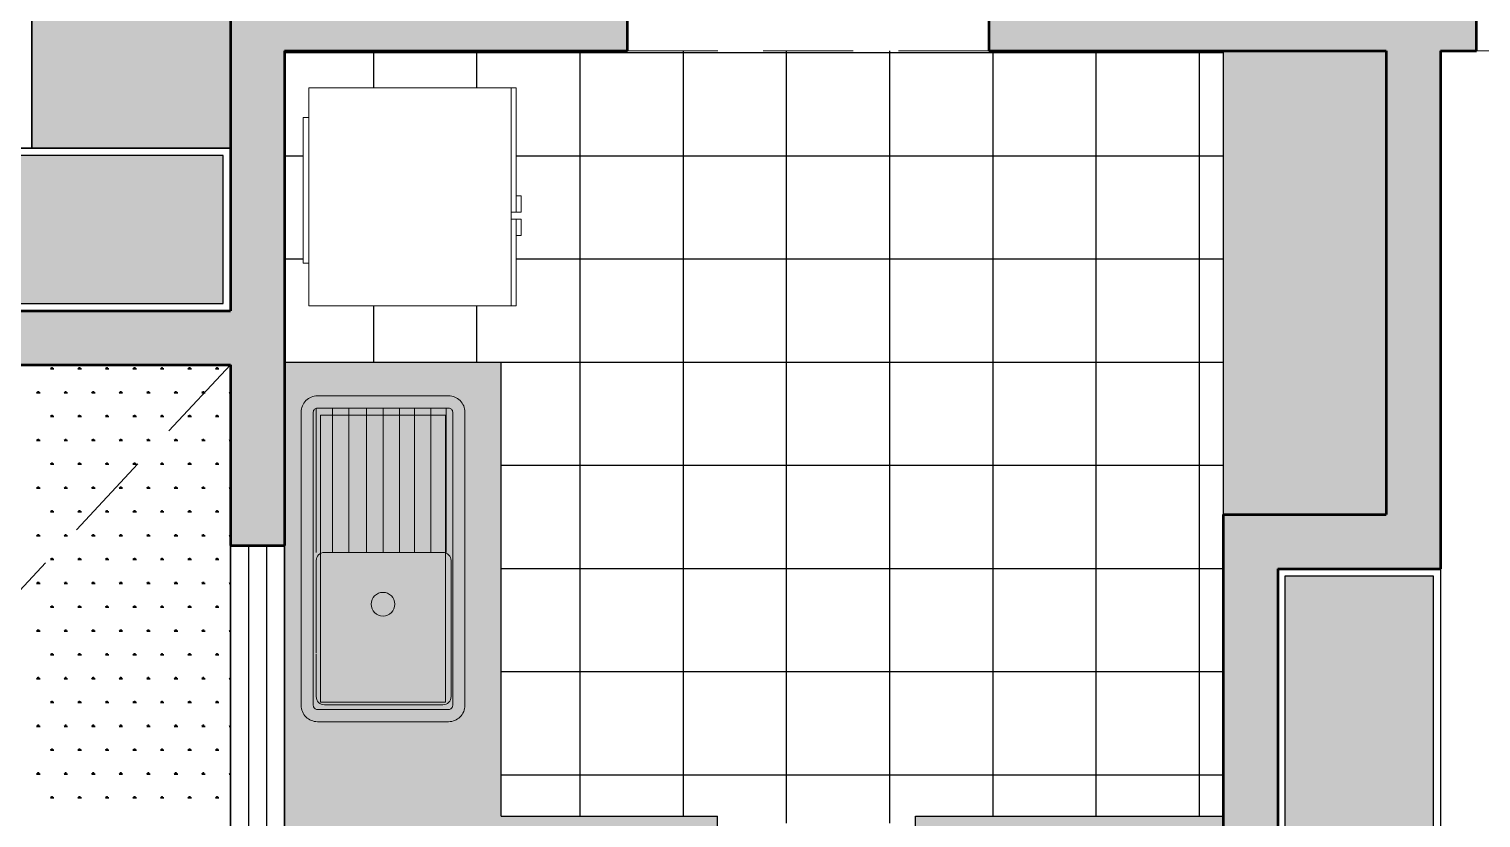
# Model space of a CAD drawing. Header units: millimetres. Extents: x 2999.9 to 3041.9, y 869.6 to 906.3.
# Drawn here: x 3006.212 to 3010.232, y 896.583 to 898.768 of the extents above; entities that cross this region are included whole.
import ezdxf

# ---------------------------------------------------------------- set-up
doc = ezdxf.new("R2010")
doc.units = ezdxf.units.MM
doc.linetypes.add('HIDDEN', pattern=[0.375, 0.25, -0.125])
doc.layers.add('0.18', color=141, linetype='Continuous', lineweight=18)
doc.layers.add('mori', color=166, linetype='Continuous', lineweight=30)

msp = doc.modelspace()

# ---------------------------------------------------------------- hatches: boundary and pattern name
h = msp.add_hatch(color=256)
h.dxf.hatch_style = 1
h.set_gradient(color1=(127, 63, 0), color2=(143, 71, 0), one_color=1, tint=0.28, name='CYLINDER')
h.paths.add_polyline_path([(3006.7692, 901.0382), (3006.2192, 901.0382), (3006.2192, 898.4375), (3006.7692, 898.4375)])
h = msp.add_hatch(color=256)
h.dxf.hatch_style = 1
h.set_gradient(color1=(127, 63, 0), color2=(143, 71, 0), one_color=1, tint=0.28, name='CYLINDER')
h.paths.add_polyline_path([(3009.5192, 897.423), (3009.9692, 897.423), (3009.9692, 898.7078), (3009.5192, 898.7078)])
h = msp.add_hatch(color=256)
h.dxf.hatch_style = 1
h.set_gradient(color1=(255, 255, 255), color2=(71, 71, 71), one_color=1, tint=0.28, name='CYLINDER')
h.paths.add_polyline_path([(3006.7492, 898.0075), (3006.7492, 898.4175), (3003.9892, 898.4175), (3003.9892, 898.0075)])
h = msp.add_hatch(color=256)
h.dxf.hatch_style = 1
h.set_gradient(color1=(127, 63, 0), color2=(143, 71, 0), one_color=1, tint=0.28, name='CYLINDER')
h.paths.add_polyline_path([(3009.5192, 895.9882), (3009.5192, 896.5882), (3008.6659, 896.5882), (3008.6659, 895.9882)])
h.paths.add_polyline_path([(3008.1174, 895.9882), (3008.1174, 896.5882), (3007.5192, 896.5882), (3007.5192, 897.8455), (3006.9192, 897.8455), (3006.9192, 897.3375), (3006.9192, 896.4882), (3006.9192, 895.9882)])
h = msp.add_hatch(color=256)
h.dxf.hatch_style = 1
h.set_gradient(color1=(127, 63, 0), color2=(143, 71, 0), one_color=1, tint=0.28, name='CYLINDER')
h.paths.add_polyline_path([(3010.0992, 897.253), (3009.6892, 897.253), (3009.6892, 896.0082), (3010.0992, 896.0082)])

# ---------------------------------------------------------------- linework, layer by layer
for p, q in [((3006.2192, 898.4375), (3006.2192, 901.0382)), ((3006.2192, 901.0382), (3006.2192, 898.4375)), ((3006.7692, 898.4375), (3006.7692, 901.0382)), ((3009.5192, 897.423), (3009.5192, 898.7078)), ((3003.9692, 898.4375), (3006.7692, 898.4375)), ((3006.7692, 898.4375), (3003.9692, 898.4375)), ((3006.7492, 898.4175), (3003.9892, 898.4175)), ((3006.2192, 898.4375), (3006.7692, 898.4375)), ((3006.7492, 898.0075), (3006.7492, 898.4175)), ((3006.7692, 897.9875), (3006.7692, 898.4375)), ((3003.9892, 898.0075), (3006.7492, 898.0075)), ((3003.9692, 897.9875), (3006.7692, 897.9875)), ((3006.9192, 897.8455), (3007.5192, 897.8455)), ((3007.5192, 896.5882), (3007.5192, 897.8455)), ((3009.6692, 897.273), (3010.1192, 897.273)), ((3009.6692, 895.9882), (3009.6692, 897.273)), ((3009.6892, 897.253), (3010.0992, 897.253)), ((3009.6892, 896.0082), (3009.6892, 897.253)), ((3010.0992, 897.253), (3010.0992, 896.0082)), ((3010.1192, 897.273), (3010.1192, 895.9882)), ((3007.5192, 896.5882), (3008.1174, 896.5882)), ((3008.1174, 895.9882), (3008.1174, 896.5882)), ((3008.6659, 896.5882), (3009.5192, 896.5882)), ((3008.6659, 895.9882), (3008.6659, 896.5882))]:
    msp.add_line(p, q)
at = {"color": 251, "linetype": 'Continuous'}
for p, q in [((3006.9192, 898.7028), (3009.5192, 898.7028)), ((3007.1662, 898.6045), (3007.1662, 898.7078)), ((3007.4519, 898.6045), (3007.4519, 898.7078)), ((3007.7377, 896.5882), (3007.7377, 898.7078)), ((3008.0234, 896.5882), (3008.0234, 898.7078)), ((3008.3092, 896.5682), (3008.3092, 898.7078)), ((3008.5949, 896.5682), (3008.5949, 898.7078)), ((3008.8807, 896.5882), (3008.8807, 898.7078)), ((3009.1664, 896.5882), (3009.1664, 898.7078)), ((3009.4522, 896.5882), (3009.4522, 898.7078)), ((3006.9192, 898.417), (3006.9707, 898.417)), ((3007.5603, 898.417), (3009.5192, 898.417)), ((3006.9192, 898.1313), (3006.9707, 898.1313)), ((3007.5603, 898.1313), (3009.5192, 898.1313)), ((3007.1662, 897.8455), (3007.1662, 898.0011)), ((3007.4519, 897.8455), (3007.4519, 898.0011)), ((3006.9192, 897.8455), (3009.5192, 897.8455)), ((3007.5192, 897.5598), (3009.5192, 897.5598)), ((3007.5192, 897.274), (3009.5192, 897.274)), ((3007.5192, 896.9883), (3009.5192, 896.9883)), ((3007.5192, 896.7025), (3009.5192, 896.7025))]:
    msp.add_line(p, q, dxfattribs=at)
at = {"color": 253, "linetype": 'HIDDEN', "lineweight": 0}
for p, q in [((3007.8688, 898.7078), (3008.8688, 898.7078)), ((3011.1192, 898.7078), (3010.2192, 898.7078)), ((3006.7692, 897.8375), (3003.9692, 894.8382))]:
    msp.add_line(p, q, dxfattribs=at)
at = {"color": 76, "linetype": 'Continuous'}
for p, q in [((3006.2708, 897.8264), (3006.2804, 897.8264)), ((3006.2732, 897.8264), (3006.2717, 897.829)), ((3006.2744, 897.8264), (3006.2744, 897.8302)), ((3006.2756, 897.8264), (3006.2756, 897.8311)), ((3006.2768, 897.8264), (3006.2768, 897.8302)), ((3006.278, 897.8264), (3006.2795, 897.829)), ((3006.347, 897.8264), (3006.3566, 897.8264)), ((3006.3494, 897.8264), (3006.3479, 897.829)), ((3006.3506, 897.8264), (3006.3506, 897.8302)), ((3006.3518, 897.8264), (3006.3518, 897.8311)), ((3006.353, 897.8264), (3006.353, 897.8302)), ((3006.3542, 897.8264), (3006.3557, 897.829)), ((3006.4232, 897.8264), (3006.4328, 897.8264)), ((3006.4256, 897.8264), (3006.4241, 897.829)), ((3006.4268, 897.8264), (3006.4268, 897.8302)), ((3006.428, 897.8264), (3006.428, 897.8311)), ((3006.4292, 897.8264), (3006.4292, 897.8302)), ((3006.4304, 897.8264), (3006.4319, 897.829)), ((3006.4994, 897.8264), (3006.509, 897.8264)), ((3006.5018, 897.8264), (3006.5003, 897.829)), ((3006.503, 897.8264), (3006.503, 897.8302)), ((3006.5042, 897.8264), (3006.5042, 897.8311)), ((3006.5054, 897.8264), (3006.5054, 897.8302)), ((3006.5066, 897.8264), (3006.5081, 897.829)), ((3006.5756, 897.8264), (3006.5852, 897.8264)), ((3006.578, 897.8264), (3006.5765, 897.829)), ((3006.5792, 897.8264), (3006.5792, 897.8302)), ((3006.5804, 897.8264), (3006.5804, 897.8311)), ((3006.5816, 897.8264), (3006.5816, 897.8302)), ((3006.5828, 897.8264), (3006.5843, 897.829)), ((3006.6518, 897.8264), (3006.6614, 897.8264)), ((3006.6542, 897.8264), (3006.6527, 897.829)), ((3006.6554, 897.8264), (3006.6554, 897.8302)), ((3006.6566, 897.8264), (3006.6566, 897.8311)), ((3006.6578, 897.8264), (3006.6578, 897.8302)), ((3006.659, 897.8264), (3006.6605, 897.829)), ((3006.728, 897.8264), (3006.7376, 897.8264)), ((3006.7304, 897.8264), (3006.7289, 897.829)), ((3006.7316, 897.8264), (3006.7316, 897.8302)), ((3006.7328, 897.8264), (3006.7328, 897.8311)), ((3006.734, 897.8264), (3006.734, 897.8302)), ((3006.7352, 897.8264), (3006.7367, 897.829)), ((3006.2351, 897.7604), (3006.2336, 897.763)), ((3006.2363, 897.7604), (3006.2363, 897.7642)), ((3006.2375, 897.7604), (3006.2375, 897.7652)), ((3006.2387, 897.7604), (3006.2387, 897.7642)), ((3006.2399, 897.7604), (3006.2414, 897.763)), ((3006.3113, 897.7604), (3006.3098, 897.763)), ((3006.3125, 897.7604), (3006.3125, 897.7642)), ((3006.3137, 897.7604), (3006.3137, 897.7652)), ((3006.3149, 897.7604), (3006.3149, 897.7642)), ((3006.3161, 897.7604), (3006.3176, 897.763)), ((3006.3875, 897.7604), (3006.386, 897.763)), ((3006.3887, 897.7604), (3006.3887, 897.7642)), ((3006.3899, 897.7604), (3006.3899, 897.7652)), ((3006.3911, 897.7604), (3006.3911, 897.7642)), ((3006.3923, 897.7604), (3006.3938, 897.763)), ((3006.4637, 897.7604), (3006.4622, 897.763)), ((3006.4649, 897.7604), (3006.4649, 897.7642)), ((3006.4661, 897.7604), (3006.4661, 897.7652)), ((3006.4673, 897.7604), (3006.4673, 897.7642)), ((3006.4685, 897.7604), (3006.47, 897.763)), ((3006.5399, 897.7604), (3006.5384, 897.763)), ((3006.5411, 897.7604), (3006.5411, 897.7642)), ((3006.5423, 897.7604), (3006.5423, 897.7652)), ((3006.5435, 897.7604), (3006.5435, 897.7642)), ((3006.5447, 897.7604), (3006.5462, 897.763)), ((3006.6161, 897.7604), (3006.6146, 897.763)), ((3006.6173, 897.7604), (3006.6173, 897.7642)), ((3006.6185, 897.7604), (3006.6185, 897.7652)), ((3006.6197, 897.7604), (3006.6197, 897.7642)), ((3006.6209, 897.7604), (3006.6224, 897.763)), ((3006.6923, 897.7604), (3006.6908, 897.763)), ((3006.6935, 897.7604), (3006.6935, 897.7642)), ((3006.6947, 897.7604), (3006.6947, 897.7652)), ((3006.6959, 897.7604), (3006.6959, 897.7642)), ((3006.6971, 897.7604), (3006.6986, 897.763)), ((3006.7685, 897.7604), (3006.767, 897.763)), ((3006.2327, 897.7604), (3006.2423, 897.7604)), ((3006.3089, 897.7604), (3006.3185, 897.7604)), ((3006.3851, 897.7604), (3006.3947, 897.7604)), ((3006.4613, 897.7604), (3006.4709, 897.7604)), ((3006.5375, 897.7604), (3006.5471, 897.7604)), ((3006.6137, 897.7604), (3006.6233, 897.7604)), ((3006.6899, 897.7604), (3006.6995, 897.7604)), ((3006.7661, 897.7604), (3006.7692, 897.7604)), ((3006.2708, 897.6944), (3006.2804, 897.6944)), ((3006.2732, 897.6944), (3006.2717, 897.697)), ((3006.2744, 897.6944), (3006.2744, 897.6982)), ((3006.2756, 897.6944), (3006.2756, 897.6992)), ((3006.2768, 897.6944), (3006.2768, 897.6982)), ((3006.278, 897.6944), (3006.2795, 897.697)), ((3006.347, 897.6944), (3006.3566, 897.6944)), ((3006.3494, 897.6944), (3006.3479, 897.697)), ((3006.3506, 897.6944), (3006.3506, 897.6982)), ((3006.3518, 897.6944), (3006.3518, 897.6992)), ((3006.353, 897.6944), (3006.353, 897.6982)), ((3006.3542, 897.6944), (3006.3557, 897.697)), ((3006.4232, 897.6944), (3006.4328, 897.6944)), ((3006.4256, 897.6944), (3006.4241, 897.697)), ((3006.4268, 897.6944), (3006.4268, 897.6982)), ((3006.428, 897.6944), (3006.428, 897.6992)), ((3006.4292, 897.6944), (3006.4292, 897.6982)), ((3006.4304, 897.6944), (3006.4319, 897.697)), ((3006.4994, 897.6944), (3006.509, 897.6944)), ((3006.5018, 897.6944), (3006.5003, 897.697)), ((3006.503, 897.6944), (3006.503, 897.6982)), ((3006.5042, 897.6944), (3006.5042, 897.6992)), ((3006.5054, 897.6944), (3006.5054, 897.6982)), ((3006.5066, 897.6944), (3006.5081, 897.697)), ((3006.5756, 897.6944), (3006.5852, 897.6944)), ((3006.578, 897.6944), (3006.5765, 897.697)), ((3006.5792, 897.6944), (3006.5792, 897.6982)), ((3006.5804, 897.6944), (3006.5804, 897.6992)), ((3006.5816, 897.6944), (3006.5816, 897.6982)), ((3006.5828, 897.6944), (3006.5843, 897.697)), ((3006.6518, 897.6944), (3006.6614, 897.6944)), ((3006.6542, 897.6944), (3006.6527, 897.697)), ((3006.6554, 897.6944), (3006.6554, 897.6982)), ((3006.6566, 897.6944), (3006.6566, 897.6992)), ((3006.6578, 897.6944), (3006.6578, 897.6982)), ((3006.659, 897.6944), (3006.6605, 897.697)), ((3006.728, 897.6944), (3006.7376, 897.6944)), ((3006.7304, 897.6944), (3006.7289, 897.697)), ((3006.7316, 897.6944), (3006.7316, 897.6982)), ((3006.7328, 897.6944), (3006.7328, 897.6992)), ((3006.734, 897.6944), (3006.734, 897.6982)), ((3006.7352, 897.6944), (3006.7367, 897.697)), ((3006.2327, 897.6284), (3006.2423, 897.6284)), ((3006.2351, 897.6284), (3006.2336, 897.631)), ((3006.2363, 897.6284), (3006.2363, 897.6322)), ((3006.2375, 897.6284), (3006.2375, 897.6332)), ((3006.2387, 897.6284), (3006.2387, 897.6322)), ((3006.2399, 897.6284), (3006.2414, 897.631)), ((3006.3089, 897.6284), (3006.3185, 897.6284)), ((3006.3113, 897.6284), (3006.3098, 897.631)), ((3006.3125, 897.6284), (3006.3125, 897.6322)), ((3006.3137, 897.6284), (3006.3137, 897.6332)), ((3006.3149, 897.6284), (3006.3149, 897.6322)), ((3006.3161, 897.6284), (3006.3176, 897.631)), ((3006.3851, 897.6284), (3006.3947, 897.6284)), ((3006.3875, 897.6284), (3006.386, 897.631)), ((3006.3887, 897.6284), (3006.3887, 897.6322)), ((3006.3899, 897.6284), (3006.3899, 897.6332)), ((3006.3911, 897.6284), (3006.3911, 897.6322)), ((3006.3923, 897.6284), (3006.3938, 897.631)), ((3006.4613, 897.6284), (3006.4709, 897.6284)), ((3006.4637, 897.6284), (3006.4622, 897.631)), ((3006.4649, 897.6284), (3006.4649, 897.6322)), ((3006.4661, 897.6284), (3006.4661, 897.6332)), ((3006.4673, 897.6284), (3006.4673, 897.6322)), ((3006.4685, 897.6284), (3006.47, 897.631)), ((3006.5375, 897.6284), (3006.5471, 897.6284)), ((3006.5399, 897.6284), (3006.5384, 897.631)), ((3006.5411, 897.6284), (3006.5411, 897.6322)), ((3006.5423, 897.6284), (3006.5423, 897.6332)), ((3006.5435, 897.6284), (3006.5435, 897.6322)), ((3006.5447, 897.6284), (3006.5462, 897.631)), ((3006.6137, 897.6284), (3006.6233, 897.6284)), ((3006.6161, 897.6284), (3006.6146, 897.631)), ((3006.6173, 897.6284), (3006.6173, 897.6322)), ((3006.6185, 897.6284), (3006.6185, 897.6332)), ((3006.6197, 897.6284), (3006.6197, 897.6322)), ((3006.6209, 897.6284), (3006.6224, 897.631)), ((3006.6899, 897.6284), (3006.6995, 897.6284)), ((3006.6923, 897.6284), (3006.6908, 897.631)), ((3006.6935, 897.6284), (3006.6935, 897.6322)), ((3006.6947, 897.6284), (3006.6947, 897.6332)), ((3006.6959, 897.6284), (3006.6959, 897.6322)), ((3006.6971, 897.6284), (3006.6986, 897.631)), ((3006.7661, 897.6284), (3006.7692, 897.6284)), ((3006.7685, 897.6284), (3006.767, 897.631)), ((3006.2708, 897.5624), (3006.2804, 897.5624)), ((3006.2732, 897.5624), (3006.2717, 897.5651)), ((3006.2744, 897.5624), (3006.2744, 897.5662)), ((3006.2756, 897.5624), (3006.2756, 897.5672)), ((3006.2768, 897.5624), (3006.2768, 897.5662)), ((3006.278, 897.5624), (3006.2795, 897.5651)), ((3006.347, 897.5624), (3006.3566, 897.5624)), ((3006.3494, 897.5624), (3006.3479, 897.5651)), ((3006.3506, 897.5624), (3006.3506, 897.5662)), ((3006.3518, 897.5624), (3006.3518, 897.5672)), ((3006.353, 897.5624), (3006.353, 897.5662)), ((3006.3542, 897.5624), (3006.3557, 897.5651)), ((3006.4232, 897.5624), (3006.4328, 897.5624)), ((3006.4256, 897.5624), (3006.4241, 897.5651)), ((3006.4268, 897.5624), (3006.4268, 897.5662)), ((3006.428, 897.5624), (3006.428, 897.5672)), ((3006.4292, 897.5624), (3006.4292, 897.5662)), ((3006.4304, 897.5624), (3006.4319, 897.5651)), ((3006.4994, 897.5624), (3006.509, 897.5624)), ((3006.5018, 897.5624), (3006.5003, 897.5651)), ((3006.503, 897.5624), (3006.503, 897.5662)), ((3006.5042, 897.5624), (3006.5042, 897.5672)), ((3006.5054, 897.5624), (3006.5054, 897.5662)), ((3006.5066, 897.5624), (3006.5081, 897.5651)), ((3006.5756, 897.5624), (3006.5852, 897.5624)), ((3006.578, 897.5624), (3006.5765, 897.5651)), ((3006.5792, 897.5624), (3006.5792, 897.5662)), ((3006.5804, 897.5624), (3006.5804, 897.5672)), ((3006.5816, 897.5624), (3006.5816, 897.5662)), ((3006.5828, 897.5624), (3006.5843, 897.5651)), ((3006.6518, 897.5624), (3006.6614, 897.5624)), ((3006.6542, 897.5624), (3006.6527, 897.5651)), ((3006.6554, 897.5624), (3006.6554, 897.5662)), ((3006.6566, 897.5624), (3006.6566, 897.5672)), ((3006.6578, 897.5624), (3006.6578, 897.5662)), ((3006.659, 897.5624), (3006.6605, 897.5651)), ((3006.728, 897.5624), (3006.7376, 897.5624)), ((3006.7304, 897.5624), (3006.7289, 897.5651)), ((3006.7316, 897.5624), (3006.7316, 897.5662)), ((3006.7328, 897.5624), (3006.7328, 897.5672)), ((3006.734, 897.5624), (3006.734, 897.5662)), ((3006.7352, 897.5624), (3006.7367, 897.5651)), ((3006.2327, 897.4964), (3006.2423, 897.4964)), ((3006.2351, 897.4964), (3006.2336, 897.4991)), ((3006.2363, 897.4964), (3006.2363, 897.5002)), ((3006.2375, 897.4964), (3006.2375, 897.5012)), ((3006.2387, 897.4964), (3006.2387, 897.5002)), ((3006.2399, 897.4964), (3006.2414, 897.4991)), ((3006.3089, 897.4964), (3006.3185, 897.4964)), ((3006.3113, 897.4964), (3006.3098, 897.4991)), ((3006.3125, 897.4964), (3006.3125, 897.5002)), ((3006.3137, 897.4964), (3006.3137, 897.5012)), ((3006.3149, 897.4964), (3006.3149, 897.5002)), ((3006.3161, 897.4964), (3006.3176, 897.4991)), ((3006.3851, 897.4964), (3006.3947, 897.4964)), ((3006.3875, 897.4964), (3006.386, 897.4991)), ((3006.3887, 897.4964), (3006.3887, 897.5002)), ((3006.3899, 897.4964), (3006.3899, 897.5012)), ((3006.3911, 897.4964), (3006.3911, 897.5002)), ((3006.3923, 897.4964), (3006.3938, 897.4991)), ((3006.4613, 897.4964), (3006.4709, 897.4964)), ((3006.4637, 897.4964), (3006.4622, 897.4991)), ((3006.4649, 897.4964), (3006.4649, 897.5002)), ((3006.4661, 897.4964), (3006.4661, 897.5012)), ((3006.4673, 897.4964), (3006.4673, 897.5002)), ((3006.4685, 897.4964), (3006.47, 897.4991)), ((3006.5375, 897.4964), (3006.5471, 897.4964)), ((3006.5399, 897.4964), (3006.5384, 897.4991)), ((3006.5411, 897.4964), (3006.5411, 897.5002)), ((3006.5423, 897.4964), (3006.5423, 897.5012)), ((3006.5435, 897.4964), (3006.5435, 897.5002)), ((3006.5447, 897.4964), (3006.5462, 897.4991)), ((3006.6137, 897.4964), (3006.6233, 897.4964)), ((3006.6161, 897.4964), (3006.6146, 897.4991)), ((3006.6173, 897.4964), (3006.6173, 897.5002)), ((3006.6185, 897.4964), (3006.6185, 897.5012)), ((3006.6197, 897.4964), (3006.6197, 897.5002)), ((3006.6209, 897.4964), (3006.6224, 897.4991)), ((3006.6899, 897.4964), (3006.6995, 897.4964)), ((3006.6923, 897.4964), (3006.6908, 897.4991)), ((3006.6935, 897.4964), (3006.6935, 897.5002)), ((3006.6947, 897.4964), (3006.6947, 897.5012)), ((3006.6959, 897.4964), (3006.6959, 897.5002)), ((3006.6971, 897.4964), (3006.6986, 897.4991)), ((3006.7661, 897.4964), (3006.7692, 897.4964)), ((3006.7685, 897.4964), (3006.767, 897.4991)), ((3006.2708, 897.4304), (3006.2804, 897.4304)), ((3006.2732, 897.4304), (3006.2717, 897.4331)), ((3006.2744, 897.4304), (3006.2744, 897.4342)), ((3006.2756, 897.4304), (3006.2756, 897.4352)), ((3006.2768, 897.4304), (3006.2768, 897.4342)), ((3006.278, 897.4304), (3006.2795, 897.4331)), ((3006.347, 897.4304), (3006.3566, 897.4304)), ((3006.3494, 897.4304), (3006.3479, 897.4331)), ((3006.3506, 897.4304), (3006.3506, 897.4342)), ((3006.3518, 897.4304), (3006.3518, 897.4352)), ((3006.353, 897.4304), (3006.353, 897.4342)), ((3006.3542, 897.4304), (3006.3557, 897.4331)), ((3006.4232, 897.4304), (3006.4328, 897.4304)), ((3006.4256, 897.4304), (3006.4241, 897.4331)), ((3006.4268, 897.4304), (3006.4268, 897.4342)), ((3006.428, 897.4304), (3006.428, 897.4352)), ((3006.4292, 897.4304), (3006.4292, 897.4342)), ((3006.4304, 897.4304), (3006.4319, 897.4331)), ((3006.4994, 897.4304), (3006.509, 897.4304)), ((3006.5018, 897.4304), (3006.5003, 897.4331)), ((3006.503, 897.4304), (3006.503, 897.4342)), ((3006.5042, 897.4304), (3006.5042, 897.4352)), ((3006.5054, 897.4304), (3006.5054, 897.4342)), ((3006.5066, 897.4304), (3006.5081, 897.4331)), ((3006.5756, 897.4304), (3006.5852, 897.4304)), ((3006.578, 897.4304), (3006.5765, 897.4331)), ((3006.5792, 897.4304), (3006.5792, 897.4342)), ((3006.5804, 897.4304), (3006.5804, 897.4352)), ((3006.5816, 897.4304), (3006.5816, 897.4342)), ((3006.5828, 897.4304), (3006.5843, 897.4331)), ((3006.6518, 897.4304), (3006.6614, 897.4304)), ((3006.6542, 897.4304), (3006.6527, 897.4331)), ((3006.6554, 897.4304), (3006.6554, 897.4342)), ((3006.6566, 897.4304), (3006.6566, 897.4352)), ((3006.6578, 897.4304), (3006.6578, 897.4342)), ((3006.659, 897.4304), (3006.6605, 897.4331)), ((3006.728, 897.4304), (3006.7376, 897.4304)), ((3006.7304, 897.4304), (3006.7289, 897.4331)), ((3006.7316, 897.4304), (3006.7316, 897.4342)), ((3006.7328, 897.4304), (3006.7328, 897.4352)), ((3006.734, 897.4304), (3006.734, 897.4342)), ((3006.7352, 897.4304), (3006.7367, 897.4331)), ((3006.2327, 897.3644), (3006.2423, 897.3644)), ((3006.2351, 897.3644), (3006.2336, 897.3671)), ((3006.2363, 897.3644), (3006.2363, 897.3683)), ((3006.2375, 897.3644), (3006.2375, 897.3692)), ((3006.2387, 897.3644), (3006.2387, 897.3683)), ((3006.2399, 897.3644), (3006.2414, 897.3671)), ((3006.3089, 897.3644), (3006.3185, 897.3644)), ((3006.3113, 897.3644), (3006.3098, 897.3671)), ((3006.3125, 897.3644), (3006.3125, 897.3683)), ((3006.3137, 897.3644), (3006.3137, 897.3692)), ((3006.3149, 897.3644), (3006.3149, 897.3683)), ((3006.3161, 897.3644), (3006.3176, 897.3671)), ((3006.3851, 897.3644), (3006.3947, 897.3644)), ((3006.3875, 897.3644), (3006.386, 897.3671)), ((3006.3887, 897.3644), (3006.3887, 897.3683)), ((3006.3899, 897.3644), (3006.3899, 897.3692)), ((3006.3911, 897.3644), (3006.3911, 897.3683)), ((3006.3923, 897.3644), (3006.3938, 897.3671)), ((3006.4613, 897.3644), (3006.4709, 897.3644)), ((3006.4637, 897.3644), (3006.4622, 897.3671)), ((3006.4649, 897.3644), (3006.4649, 897.3683)), ((3006.4661, 897.3644), (3006.4661, 897.3692)), ((3006.4673, 897.3644), (3006.4673, 897.3683)), ((3006.4685, 897.3644), (3006.47, 897.3671)), ((3006.5375, 897.3644), (3006.5471, 897.3644)), ((3006.5399, 897.3644), (3006.5384, 897.3671)), ((3006.5411, 897.3644), (3006.5411, 897.3683)), ((3006.5423, 897.3644), (3006.5423, 897.3692)), ((3006.5435, 897.3644), (3006.5435, 897.3683)), ((3006.5447, 897.3644), (3006.5462, 897.3671)), ((3006.6137, 897.3644), (3006.6233, 897.3644)), ((3006.6161, 897.3644), (3006.6146, 897.3671)), ((3006.6173, 897.3644), (3006.6173, 897.3683)), ((3006.6185, 897.3644), (3006.6185, 897.3692)), ((3006.6197, 897.3644), (3006.6197, 897.3683)), ((3006.6209, 897.3644), (3006.6224, 897.3671)), ((3006.6899, 897.3644), (3006.6995, 897.3644)), ((3006.6923, 897.3644), (3006.6908, 897.3671)), ((3006.6935, 897.3644), (3006.6935, 897.3683)), ((3006.6947, 897.3644), (3006.6947, 897.3692)), ((3006.6959, 897.3644), (3006.6959, 897.3683)), ((3006.6971, 897.3644), (3006.6986, 897.3671)), ((3006.7661, 897.3644), (3006.7692, 897.3644)), ((3006.7685, 897.3644), (3006.767, 897.3671)), ((3006.2708, 897.2985), (3006.2804, 897.2985)), ((3006.2732, 897.2985), (3006.2717, 897.3011)), ((3006.2744, 897.2985), (3006.2744, 897.3023)), ((3006.2756, 897.2985), (3006.2756, 897.3032)), ((3006.2768, 897.2985), (3006.2768, 897.3023)), ((3006.278, 897.2985), (3006.2795, 897.3011)), ((3006.347, 897.2985), (3006.3566, 897.2985)), ((3006.3494, 897.2985), (3006.3479, 897.3011)), ((3006.3506, 897.2985), (3006.3506, 897.3023)), ((3006.3518, 897.2985), (3006.3518, 897.3032)), ((3006.353, 897.2985), (3006.353, 897.3023)), ((3006.3542, 897.2985), (3006.3557, 897.3011)), ((3006.4232, 897.2985), (3006.4328, 897.2985)), ((3006.4256, 897.2985), (3006.4241, 897.3011)), ((3006.4268, 897.2985), (3006.4268, 897.3023)), ((3006.428, 897.2985), (3006.428, 897.3032)), ((3006.4292, 897.2985), (3006.4292, 897.3023)), ((3006.4304, 897.2985), (3006.4319, 897.3011)), ((3006.4994, 897.2985), (3006.509, 897.2985)), ((3006.5018, 897.2985), (3006.5003, 897.3011)), ((3006.503, 897.2985), (3006.503, 897.3023)), ((3006.5042, 897.2985), (3006.5042, 897.3032)), ((3006.5054, 897.2985), (3006.5054, 897.3023)), ((3006.5066, 897.2985), (3006.5081, 897.3011)), ((3006.5756, 897.2985), (3006.5852, 897.2985)), ((3006.578, 897.2985), (3006.5765, 897.3011)), ((3006.5792, 897.2985), (3006.5792, 897.3023)), ((3006.5804, 897.2985), (3006.5804, 897.3032)), ((3006.5816, 897.2985), (3006.5816, 897.3023)), ((3006.5828, 897.2985), (3006.5843, 897.3011)), ((3006.6518, 897.2985), (3006.6614, 897.2985)), ((3006.6542, 897.2985), (3006.6527, 897.3011)), ((3006.6554, 897.2985), (3006.6554, 897.3023)), ((3006.6566, 897.2985), (3006.6566, 897.3032)), ((3006.6578, 897.2985), (3006.6578, 897.3023)), ((3006.659, 897.2985), (3006.6605, 897.3011)), ((3006.728, 897.2985), (3006.7376, 897.2985)), ((3006.7304, 897.2985), (3006.7289, 897.3011)), ((3006.7316, 897.2985), (3006.7316, 897.3023)), ((3006.7328, 897.2985), (3006.7328, 897.3032)), ((3006.734, 897.2985), (3006.734, 897.3023)), ((3006.7352, 897.2985), (3006.7367, 897.3011)), ((3006.2327, 897.2325), (3006.2423, 897.2325)), ((3006.2351, 897.2325), (3006.2336, 897.2351)), ((3006.2363, 897.2325), (3006.2363, 897.2363)), ((3006.2375, 897.2325), (3006.2375, 897.2372)), ((3006.2387, 897.2325), (3006.2387, 897.2363)), ((3006.2399, 897.2325), (3006.2414, 897.2351)), ((3006.3089, 897.2325), (3006.3185, 897.2325)), ((3006.3113, 897.2325), (3006.3098, 897.2351)), ((3006.3125, 897.2325), (3006.3125, 897.2363)), ((3006.3137, 897.2325), (3006.3137, 897.2372)), ((3006.3149, 897.2325), (3006.3149, 897.2363)), ((3006.3161, 897.2325), (3006.3176, 897.2351)), ((3006.3851, 897.2325), (3006.3947, 897.2325)), ((3006.3875, 897.2325), (3006.386, 897.2351)), ((3006.3887, 897.2325), (3006.3887, 897.2363)), ((3006.3899, 897.2325), (3006.3899, 897.2372)), ((3006.3911, 897.2325), (3006.3911, 897.2363)), ((3006.3923, 897.2325), (3006.3938, 897.2351)), ((3006.4613, 897.2325), (3006.4709, 897.2325)), ((3006.4637, 897.2325), (3006.4622, 897.2351)), ((3006.4649, 897.2325), (3006.4649, 897.2363)), ((3006.4661, 897.2325), (3006.4661, 897.2372)), ((3006.4673, 897.2325), (3006.4673, 897.2363)), ((3006.4685, 897.2325), (3006.47, 897.2351)), ((3006.5375, 897.2325), (3006.5471, 897.2325)), ((3006.5399, 897.2325), (3006.5384, 897.2351)), ((3006.5411, 897.2325), (3006.5411, 897.2363)), ((3006.5423, 897.2325), (3006.5423, 897.2372)), ((3006.5435, 897.2325), (3006.5435, 897.2363)), ((3006.5447, 897.2325), (3006.5462, 897.2351)), ((3006.6137, 897.2325), (3006.6233, 897.2325)), ((3006.6161, 897.2325), (3006.6146, 897.2351)), ((3006.6173, 897.2325), (3006.6173, 897.2363)), ((3006.6185, 897.2325), (3006.6185, 897.2372)), ((3006.6197, 897.2325), (3006.6197, 897.2363)), ((3006.6209, 897.2325), (3006.6224, 897.2351)), ((3006.6899, 897.2325), (3006.6995, 897.2325)), ((3006.6923, 897.2325), (3006.6908, 897.2351)), ((3006.6935, 897.2325), (3006.6935, 897.2363)), ((3006.6947, 897.2325), (3006.6947, 897.2372)), ((3006.6959, 897.2325), (3006.6959, 897.2363)), ((3006.6971, 897.2325), (3006.6986, 897.2351)), ((3006.7661, 897.2325), (3006.7692, 897.2325)), ((3006.7685, 897.2325), (3006.767, 897.2351)), ((3006.2708, 897.1665), (3006.2804, 897.1665)), ((3006.2732, 897.1665), (3006.2717, 897.1691)), ((3006.2744, 897.1665), (3006.2744, 897.1703)), ((3006.2756, 897.1665), (3006.2756, 897.1712)), ((3006.2768, 897.1665), (3006.2768, 897.1703)), ((3006.278, 897.1665), (3006.2795, 897.1691)), ((3006.347, 897.1665), (3006.3566, 897.1665)), ((3006.3494, 897.1665), (3006.3479, 897.1691)), ((3006.3506, 897.1665), (3006.3506, 897.1703)), ((3006.3518, 897.1665), (3006.3518, 897.1712)), ((3006.353, 897.1665), (3006.353, 897.1703)), ((3006.3542, 897.1665), (3006.3557, 897.1691)), ((3006.4232, 897.1665), (3006.4328, 897.1665)), ((3006.4256, 897.1665), (3006.4241, 897.1691)), ((3006.4268, 897.1665), (3006.4268, 897.1703)), ((3006.428, 897.1665), (3006.428, 897.1712)), ((3006.4292, 897.1665), (3006.4292, 897.1703)), ((3006.4304, 897.1665), (3006.4319, 897.1691)), ((3006.4994, 897.1665), (3006.509, 897.1665)), ((3006.5018, 897.1665), (3006.5003, 897.1691)), ((3006.503, 897.1665), (3006.503, 897.1703)), ((3006.5042, 897.1665), (3006.5042, 897.1712)), ((3006.5054, 897.1665), (3006.5054, 897.1703)), ((3006.5066, 897.1665), (3006.5081, 897.1691)), ((3006.5756, 897.1665), (3006.5852, 897.1665)), ((3006.578, 897.1665), (3006.5765, 897.1691)), ((3006.5792, 897.1665), (3006.5792, 897.1703)), ((3006.5804, 897.1665), (3006.5804, 897.1712)), ((3006.5816, 897.1665), (3006.5816, 897.1703)), ((3006.5828, 897.1665), (3006.5843, 897.1691)), ((3006.6518, 897.1665), (3006.6614, 897.1665)), ((3006.6542, 897.1665), (3006.6527, 897.1691)), ((3006.6554, 897.1665), (3006.6554, 897.1703)), ((3006.6566, 897.1665), (3006.6566, 897.1712)), ((3006.6578, 897.1665), (3006.6578, 897.1703)), ((3006.659, 897.1665), (3006.6605, 897.1691)), ((3006.728, 897.1665), (3006.7376, 897.1665)), ((3006.7304, 897.1665), (3006.7289, 897.1691)), ((3006.7316, 897.1665), (3006.7316, 897.1703)), ((3006.7328, 897.1665), (3006.7328, 897.1712)), ((3006.734, 897.1665), (3006.734, 897.1703)), ((3006.7352, 897.1665), (3006.7367, 897.1691)), ((3006.2327, 897.1005), (3006.2423, 897.1005)), ((3006.2351, 897.1005), (3006.2336, 897.1031)), ((3006.2363, 897.1005), (3006.2363, 897.1043)), ((3006.2375, 897.1005), (3006.2375, 897.1052)), ((3006.2387, 897.1005), (3006.2387, 897.1043)), ((3006.2399, 897.1005), (3006.2414, 897.1031)), ((3006.3089, 897.1005), (3006.3185, 897.1005)), ((3006.3113, 897.1005), (3006.3098, 897.1031)), ((3006.3125, 897.1005), (3006.3125, 897.1043)), ((3006.3137, 897.1005), (3006.3137, 897.1052)), ((3006.3149, 897.1005), (3006.3149, 897.1043)), ((3006.3161, 897.1005), (3006.3176, 897.1031)), ((3006.3851, 897.1005), (3006.3947, 897.1005)), ((3006.3875, 897.1005), (3006.386, 897.1031)), ((3006.3887, 897.1005), (3006.3887, 897.1043)), ((3006.3899, 897.1005), (3006.3899, 897.1052)), ((3006.3911, 897.1005), (3006.3911, 897.1043)), ((3006.3923, 897.1005), (3006.3938, 897.1031)), ((3006.4613, 897.1005), (3006.4709, 897.1005)), ((3006.4637, 897.1005), (3006.4622, 897.1031)), ((3006.4649, 897.1005), (3006.4649, 897.1043)), ((3006.4661, 897.1005), (3006.4661, 897.1052)), ((3006.4673, 897.1005), (3006.4673, 897.1043)), ((3006.4685, 897.1005), (3006.47, 897.1031)), ((3006.5375, 897.1005), (3006.5471, 897.1005)), ((3006.5399, 897.1005), (3006.5384, 897.1031)), ((3006.5411, 897.1005), (3006.5411, 897.1043)), ((3006.5423, 897.1005), (3006.5423, 897.1052)), ((3006.5435, 897.1005), (3006.5435, 897.1043)), ((3006.5447, 897.1005), (3006.5462, 897.1031)), ((3006.6137, 897.1005), (3006.6233, 897.1005)), ((3006.6161, 897.1005), (3006.6146, 897.1031)), ((3006.6173, 897.1005), (3006.6173, 897.1043)), ((3006.6185, 897.1005), (3006.6185, 897.1052)), ((3006.6197, 897.1005), (3006.6197, 897.1043)), ((3006.6209, 897.1005), (3006.6224, 897.1031)), ((3006.6899, 897.1005), (3006.6995, 897.1005)), ((3006.6923, 897.1005), (3006.6908, 897.1031)), ((3006.6935, 897.1005), (3006.6935, 897.1043)), ((3006.6947, 897.1005), (3006.6947, 897.1052)), ((3006.6959, 897.1005), (3006.6959, 897.1043)), ((3006.6971, 897.1005), (3006.6986, 897.1031)), ((3006.7661, 897.1005), (3006.7692, 897.1005)), ((3006.7685, 897.1005), (3006.767, 897.1031)), ((3006.2708, 897.0345), (3006.2804, 897.0345)), ((3006.2732, 897.0345), (3006.2717, 897.0371)), ((3006.2744, 897.0345), (3006.2744, 897.0383)), ((3006.2756, 897.0345), (3006.2756, 897.0392)), ((3006.2768, 897.0345), (3006.2768, 897.0383)), ((3006.278, 897.0345), (3006.2795, 897.0371)), ((3006.347, 897.0345), (3006.3566, 897.0345)), ((3006.3494, 897.0345), (3006.3479, 897.0371)), ((3006.3506, 897.0345), (3006.3506, 897.0383)), ((3006.3518, 897.0345), (3006.3518, 897.0392)), ((3006.353, 897.0345), (3006.353, 897.0383)), ((3006.3542, 897.0345), (3006.3557, 897.0371)), ((3006.4232, 897.0345), (3006.4328, 897.0345)), ((3006.4256, 897.0345), (3006.4241, 897.0371)), ((3006.4268, 897.0345), (3006.4268, 897.0383)), ((3006.428, 897.0345), (3006.428, 897.0392)), ((3006.4292, 897.0345), (3006.4292, 897.0383)), ((3006.4304, 897.0345), (3006.4319, 897.0371)), ((3006.4994, 897.0345), (3006.509, 897.0345)), ((3006.5018, 897.0345), (3006.5003, 897.0371)), ((3006.503, 897.0345), (3006.503, 897.0383)), ((3006.5042, 897.0345), (3006.5042, 897.0392)), ((3006.5054, 897.0345), (3006.5054, 897.0383)), ((3006.5066, 897.0345), (3006.5081, 897.0371)), ((3006.5756, 897.0345), (3006.5852, 897.0345)), ((3006.578, 897.0345), (3006.5765, 897.0371)), ((3006.5792, 897.0345), (3006.5792, 897.0383)), ((3006.5804, 897.0345), (3006.5804, 897.0392)), ((3006.5816, 897.0345), (3006.5816, 897.0383)), ((3006.5828, 897.0345), (3006.5843, 897.0371)), ((3006.6518, 897.0345), (3006.6614, 897.0345)), ((3006.6542, 897.0345), (3006.6527, 897.0371)), ((3006.6554, 897.0345), (3006.6554, 897.0383)), ((3006.6566, 897.0345), (3006.6566, 897.0392)), ((3006.6578, 897.0345), (3006.6578, 897.0383)), ((3006.659, 897.0345), (3006.6605, 897.0371)), ((3006.728, 897.0345), (3006.7376, 897.0345)), ((3006.7304, 897.0345), (3006.7289, 897.0371)), ((3006.7316, 897.0345), (3006.7316, 897.0383)), ((3006.7328, 897.0345), (3006.7328, 897.0392)), ((3006.734, 897.0345), (3006.734, 897.0383)), ((3006.7352, 897.0345), (3006.7367, 897.0371)), ((3006.2327, 896.9685), (3006.2423, 896.9685)), ((3006.2351, 896.9685), (3006.2336, 896.9711)), ((3006.2363, 896.9685), (3006.2363, 896.9723)), ((3006.2375, 896.9685), (3006.2375, 896.9733)), ((3006.2387, 896.9685), (3006.2387, 896.9723)), ((3006.2399, 896.9685), (3006.2414, 896.9711)), ((3006.3089, 896.9685), (3006.3185, 896.9685)), ((3006.3113, 896.9685), (3006.3098, 896.9711)), ((3006.3125, 896.9685), (3006.3125, 896.9723)), ((3006.3137, 896.9685), (3006.3137, 896.9733)), ((3006.3149, 896.9685), (3006.3149, 896.9723)), ((3006.3161, 896.9685), (3006.3176, 896.9711)), ((3006.3851, 896.9685), (3006.3947, 896.9685)), ((3006.3875, 896.9685), (3006.386, 896.9711)), ((3006.3887, 896.9685), (3006.3887, 896.9723)), ((3006.3899, 896.9685), (3006.3899, 896.9733)), ((3006.3911, 896.9685), (3006.3911, 896.9723)), ((3006.3923, 896.9685), (3006.3938, 896.9711)), ((3006.4613, 896.9685), (3006.4709, 896.9685)), ((3006.4637, 896.9685), (3006.4622, 896.9711)), ((3006.4649, 896.9685), (3006.4649, 896.9723)), ((3006.4661, 896.9685), (3006.4661, 896.9733)), ((3006.4673, 896.9685), (3006.4673, 896.9723)), ((3006.4685, 896.9685), (3006.47, 896.9711)), ((3006.5375, 896.9685), (3006.5471, 896.9685)), ((3006.5399, 896.9685), (3006.5384, 896.9711)), ((3006.5411, 896.9685), (3006.5411, 896.9723)), ((3006.5423, 896.9685), (3006.5423, 896.9733)), ((3006.5435, 896.9685), (3006.5435, 896.9723)), ((3006.5447, 896.9685), (3006.5462, 896.9711)), ((3006.6137, 896.9685), (3006.6233, 896.9685)), ((3006.6161, 896.9685), (3006.6146, 896.9711)), ((3006.6173, 896.9685), (3006.6173, 896.9723)), ((3006.6185, 896.9685), (3006.6185, 896.9733)), ((3006.6197, 896.9685), (3006.6197, 896.9723)), ((3006.6209, 896.9685), (3006.6224, 896.9711)), ((3006.6899, 896.9685), (3006.6995, 896.9685)), ((3006.6923, 896.9685), (3006.6908, 896.9711)), ((3006.6935, 896.9685), (3006.6935, 896.9723)), ((3006.6947, 896.9685), (3006.6947, 896.9733)), ((3006.6959, 896.9685), (3006.6959, 896.9723)), ((3006.6971, 896.9685), (3006.6986, 896.9711)), ((3006.7661, 896.9685), (3006.7692, 896.9685)), ((3006.7685, 896.9685), (3006.767, 896.9711)), ((3006.2708, 896.9025), (3006.2804, 896.9025)), ((3006.2732, 896.9025), (3006.2717, 896.9051)), ((3006.2744, 896.9025), (3006.2744, 896.9063)), ((3006.2756, 896.9025), (3006.2756, 896.9073)), ((3006.2768, 896.9025), (3006.2768, 896.9063)), ((3006.278, 896.9025), (3006.2795, 896.9051)), ((3006.347, 896.9025), (3006.3566, 896.9025)), ((3006.3494, 896.9025), (3006.3479, 896.9051)), ((3006.3506, 896.9025), (3006.3506, 896.9063)), ((3006.3518, 896.9025), (3006.3518, 896.9073)), ((3006.353, 896.9025), (3006.353, 896.9063)), ((3006.3542, 896.9025), (3006.3557, 896.9051)), ((3006.4232, 896.9025), (3006.4328, 896.9025)), ((3006.4256, 896.9025), (3006.4241, 896.9051)), ((3006.4268, 896.9025), (3006.4268, 896.9063)), ((3006.428, 896.9025), (3006.428, 896.9073)), ((3006.4292, 896.9025), (3006.4292, 896.9063)), ((3006.4304, 896.9025), (3006.4319, 896.9051)), ((3006.4994, 896.9025), (3006.509, 896.9025)), ((3006.5018, 896.9025), (3006.5003, 896.9051)), ((3006.503, 896.9025), (3006.503, 896.9063)), ((3006.5042, 896.9025), (3006.5042, 896.9073)), ((3006.5054, 896.9025), (3006.5054, 896.9063)), ((3006.5066, 896.9025), (3006.5081, 896.9051)), ((3006.5756, 896.9025), (3006.5852, 896.9025)), ((3006.578, 896.9025), (3006.5765, 896.9051)), ((3006.5792, 896.9025), (3006.5792, 896.9063)), ((3006.5804, 896.9025), (3006.5804, 896.9073)), ((3006.5816, 896.9025), (3006.5816, 896.9063)), ((3006.5828, 896.9025), (3006.5843, 896.9051)), ((3006.6518, 896.9025), (3006.6614, 896.9025)), ((3006.6542, 896.9025), (3006.6527, 896.9051)), ((3006.6554, 896.9025), (3006.6554, 896.9063)), ((3006.6566, 896.9025), (3006.6566, 896.9073)), ((3006.6578, 896.9025), (3006.6578, 896.9063)), ((3006.659, 896.9025), (3006.6605, 896.9051)), ((3006.728, 896.9025), (3006.7376, 896.9025)), ((3006.7304, 896.9025), (3006.7289, 896.9051)), ((3006.7316, 896.9025), (3006.7316, 896.9063)), ((3006.7328, 896.9025), (3006.7328, 896.9073)), ((3006.734, 896.9025), (3006.734, 896.9063)), ((3006.7352, 896.9025), (3006.7367, 896.9051)), ((3006.2351, 896.8365), (3006.2336, 896.8392)), ((3006.2363, 896.8365), (3006.2363, 896.8403)), ((3006.2375, 896.8365), (3006.2375, 896.8413)), ((3006.2387, 896.8365), (3006.2387, 896.8403)), ((3006.2399, 896.8365), (3006.2414, 896.8392)), ((3006.3113, 896.8365), (3006.3098, 896.8392)), ((3006.3125, 896.8365), (3006.3125, 896.8403)), ((3006.3137, 896.8365), (3006.3137, 896.8413)), ((3006.3149, 896.8365), (3006.3149, 896.8403)), ((3006.3161, 896.8365), (3006.3176, 896.8392)), ((3006.3875, 896.8365), (3006.386, 896.8392)), ((3006.3887, 896.8365), (3006.3887, 896.8403)), ((3006.3899, 896.8365), (3006.3899, 896.8413)), ((3006.3911, 896.8365), (3006.3911, 896.8403)), ((3006.3923, 896.8365), (3006.3938, 896.8392)), ((3006.4637, 896.8365), (3006.4622, 896.8392)), ((3006.4649, 896.8365), (3006.4649, 896.8403)), ((3006.4661, 896.8365), (3006.4661, 896.8413)), ((3006.4673, 896.8365), (3006.4673, 896.8403)), ((3006.4685, 896.8365), (3006.47, 896.8392)), ((3006.5399, 896.8365), (3006.5384, 896.8392)), ((3006.5411, 896.8365), (3006.5411, 896.8403)), ((3006.5423, 896.8365), (3006.5423, 896.8413)), ((3006.5435, 896.8365), (3006.5435, 896.8403)), ((3006.5447, 896.8365), (3006.5462, 896.8392)), ((3006.6161, 896.8365), (3006.6146, 896.8392)), ((3006.6173, 896.8365), (3006.6173, 896.8403)), ((3006.6185, 896.8365), (3006.6185, 896.8413)), ((3006.6197, 896.8365), (3006.6197, 896.8403)), ((3006.6209, 896.8365), (3006.6224, 896.8392)), ((3006.6923, 896.8365), (3006.6908, 896.8392)), ((3006.6935, 896.8365), (3006.6935, 896.8403)), ((3006.6947, 896.8365), (3006.6947, 896.8413)), ((3006.6959, 896.8365), (3006.6959, 896.8403)), ((3006.6971, 896.8365), (3006.6986, 896.8392)), ((3006.7685, 896.8365), (3006.767, 896.8392)), ((3006.2327, 896.8365), (3006.2423, 896.8365)), ((3006.3089, 896.8365), (3006.3185, 896.8365)), ((3006.3851, 896.8365), (3006.3947, 896.8365)), ((3006.4613, 896.8365), (3006.4709, 896.8365)), ((3006.5375, 896.8365), (3006.5471, 896.8365)), ((3006.6137, 896.8365), (3006.6233, 896.8365)), ((3006.6899, 896.8365), (3006.6995, 896.8365)), ((3006.7661, 896.8365), (3006.7692, 896.8365)), ((3006.2708, 896.7705), (3006.2804, 896.7705)), ((3006.2732, 896.7705), (3006.2717, 896.7732)), ((3006.2744, 896.7705), (3006.2744, 896.7743)), ((3006.2756, 896.7705), (3006.2756, 896.7753)), ((3006.2768, 896.7705), (3006.2768, 896.7743)), ((3006.278, 896.7705), (3006.2795, 896.7732)), ((3006.347, 896.7705), (3006.3566, 896.7705)), ((3006.3494, 896.7705), (3006.3479, 896.7732)), ((3006.3506, 896.7705), (3006.3506, 896.7743)), ((3006.3518, 896.7705), (3006.3518, 896.7753)), ((3006.353, 896.7705), (3006.353, 896.7743)), ((3006.3542, 896.7705), (3006.3557, 896.7732)), ((3006.4232, 896.7705), (3006.4328, 896.7705)), ((3006.4256, 896.7705), (3006.4241, 896.7732)), ((3006.4268, 896.7705), (3006.4268, 896.7743)), ((3006.428, 896.7705), (3006.428, 896.7753)), ((3006.4292, 896.7705), (3006.4292, 896.7743)), ((3006.4304, 896.7705), (3006.4319, 896.7732)), ((3006.4994, 896.7705), (3006.509, 896.7705)), ((3006.5018, 896.7705), (3006.5003, 896.7732)), ((3006.503, 896.7705), (3006.503, 896.7743)), ((3006.5042, 896.7705), (3006.5042, 896.7753)), ((3006.5054, 896.7705), (3006.5054, 896.7743)), ((3006.5066, 896.7705), (3006.5081, 896.7732)), ((3006.5756, 896.7705), (3006.5852, 896.7705)), ((3006.578, 896.7705), (3006.5765, 896.7732)), ((3006.5792, 896.7705), (3006.5792, 896.7743)), ((3006.5804, 896.7705), (3006.5804, 896.7753)), ((3006.5816, 896.7705), (3006.5816, 896.7743)), ((3006.5828, 896.7705), (3006.5843, 896.7732)), ((3006.6518, 896.7705), (3006.6614, 896.7705)), ((3006.6542, 896.7705), (3006.6527, 896.7732)), ((3006.6554, 896.7705), (3006.6554, 896.7743)), ((3006.6566, 896.7705), (3006.6566, 896.7753)), ((3006.6578, 896.7705), (3006.6578, 896.7743)), ((3006.659, 896.7705), (3006.6605, 896.7732)), ((3006.728, 896.7705), (3006.7376, 896.7705)), ((3006.7304, 896.7705), (3006.7289, 896.7732)), ((3006.7316, 896.7705), (3006.7316, 896.7743)), ((3006.7328, 896.7705), (3006.7328, 896.7753)), ((3006.734, 896.7705), (3006.734, 896.7743)), ((3006.7352, 896.7705), (3006.7367, 896.7732)), ((3006.2327, 896.7045), (3006.2423, 896.7045)), ((3006.2351, 896.7045), (3006.2336, 896.7072)), ((3006.2363, 896.7045), (3006.2363, 896.7083)), ((3006.2375, 896.7045), (3006.2375, 896.7093)), ((3006.2387, 896.7045), (3006.2387, 896.7083)), ((3006.2399, 896.7045), (3006.2414, 896.7072)), ((3006.3089, 896.7045), (3006.3185, 896.7045)), ((3006.3113, 896.7045), (3006.3098, 896.7072)), ((3006.3125, 896.7045), (3006.3125, 896.7083)), ((3006.3137, 896.7045), (3006.3137, 896.7093)), ((3006.3149, 896.7045), (3006.3149, 896.7083)), ((3006.3161, 896.7045), (3006.3176, 896.7072)), ((3006.3851, 896.7045), (3006.3947, 896.7045)), ((3006.3875, 896.7045), (3006.386, 896.7072)), ((3006.3887, 896.7045), (3006.3887, 896.7083)), ((3006.3899, 896.7045), (3006.3899, 896.7093)), ((3006.3911, 896.7045), (3006.3911, 896.7083)), ((3006.3923, 896.7045), (3006.3938, 896.7072)), ((3006.4613, 896.7045), (3006.4709, 896.7045)), ((3006.4637, 896.7045), (3006.4622, 896.7072)), ((3006.4649, 896.7045), (3006.4649, 896.7083)), ((3006.4661, 896.7045), (3006.4661, 896.7093)), ((3006.4673, 896.7045), (3006.4673, 896.7083)), ((3006.4685, 896.7045), (3006.47, 896.7072)), ((3006.5375, 896.7045), (3006.5471, 896.7045)), ((3006.5399, 896.7045), (3006.5384, 896.7072)), ((3006.5411, 896.7045), (3006.5411, 896.7083)), ((3006.5423, 896.7045), (3006.5423, 896.7093)), ((3006.5435, 896.7045), (3006.5435, 896.7083)), ((3006.5447, 896.7045), (3006.5462, 896.7072)), ((3006.6137, 896.7045), (3006.6233, 896.7045)), ((3006.6161, 896.7045), (3006.6146, 896.7072)), ((3006.6173, 896.7045), (3006.6173, 896.7083)), ((3006.6185, 896.7045), (3006.6185, 896.7093)), ((3006.6197, 896.7045), (3006.6197, 896.7083)), ((3006.6209, 896.7045), (3006.6224, 896.7072)), ((3006.6899, 896.7045), (3006.6995, 896.7045)), ((3006.6923, 896.7045), (3006.6908, 896.7072)), ((3006.6935, 896.7045), (3006.6935, 896.7083)), ((3006.6947, 896.7045), (3006.6947, 896.7093)), ((3006.6959, 896.7045), (3006.6959, 896.7083)), ((3006.6971, 896.7045), (3006.6986, 896.7072)), ((3006.7661, 896.7045), (3006.7692, 896.7045)), ((3006.7685, 896.7045), (3006.767, 896.7072)), ((3006.2708, 896.6385), (3006.2804, 896.6385)), ((3006.2732, 896.6385), (3006.2717, 896.6412)), ((3006.2744, 896.6385), (3006.2744, 896.6423)), ((3006.2756, 896.6385), (3006.2756, 896.6433)), ((3006.2768, 896.6385), (3006.2768, 896.6423)), ((3006.278, 896.6385), (3006.2795, 896.6412)), ((3006.347, 896.6385), (3006.3566, 896.6385)), ((3006.3494, 896.6385), (3006.3479, 896.6412)), ((3006.3506, 896.6385), (3006.3506, 896.6423)), ((3006.3518, 896.6385), (3006.3518, 896.6433)), ((3006.353, 896.6385), (3006.353, 896.6423)), ((3006.3542, 896.6385), (3006.3557, 896.6412)), ((3006.4232, 896.6385), (3006.4328, 896.6385)), ((3006.4256, 896.6385), (3006.4241, 896.6412)), ((3006.4268, 896.6385), (3006.4268, 896.6423)), ((3006.428, 896.6385), (3006.428, 896.6433)), ((3006.4292, 896.6385), (3006.4292, 896.6423)), ((3006.4304, 896.6385), (3006.4319, 896.6412)), ((3006.4994, 896.6385), (3006.509, 896.6385)), ((3006.5018, 896.6385), (3006.5003, 896.6412)), ((3006.503, 896.6385), (3006.503, 896.6423)), ((3006.5042, 896.6385), (3006.5042, 896.6433)), ((3006.5054, 896.6385), (3006.5054, 896.6423)), ((3006.5066, 896.6385), (3006.5081, 896.6412)), ((3006.5756, 896.6385), (3006.5852, 896.6385)), ((3006.578, 896.6385), (3006.5765, 896.6412)), ((3006.5792, 896.6385), (3006.5792, 896.6423)), ((3006.5804, 896.6385), (3006.5804, 896.6433)), ((3006.5816, 896.6385), (3006.5816, 896.6423)), ((3006.5828, 896.6385), (3006.5843, 896.6412)), ((3006.6518, 896.6385), (3006.6614, 896.6385)), ((3006.6542, 896.6385), (3006.6527, 896.6412)), ((3006.6554, 896.6385), (3006.6554, 896.6423)), ((3006.6566, 896.6385), (3006.6566, 896.6433)), ((3006.6578, 896.6385), (3006.6578, 896.6423)), ((3006.659, 896.6385), (3006.6605, 896.6412)), ((3006.728, 896.6385), (3006.7376, 896.6385)), ((3006.7304, 896.6385), (3006.7289, 896.6412)), ((3006.7316, 896.6385), (3006.7316, 896.6423)), ((3006.7328, 896.6385), (3006.7328, 896.6433)), ((3006.734, 896.6385), (3006.734, 896.6423)), ((3006.7352, 896.6385), (3006.7367, 896.6412))]:
    msp.add_line(p, q, dxfattribs=at)
at = {"color": 7, "linetype": 'ByBlock', "lineweight": 0}
for p, q in [((3007.0068, 897.7176), (3007.0068, 897.3182)), ((3007.0522, 897.3182), (3007.0522, 897.718)), ((3007.0975, 897.7167), (3007.0975, 897.3182)), ((3007.1464, 897.718), (3007.1464, 897.3182)), ((3007.1917, 897.3182), (3007.1917, 897.718)), ((3007.2371, 897.3182), (3007.2371, 897.7167)), ((3007.2789, 897.3182), (3007.2789, 897.718)), ((3007.3243, 897.718), (3007.3243, 897.3182)), ((3007.3662, 897.3182), (3007.3662, 897.718))]:
    msp.add_line(p, q, dxfattribs=at)
at = {"color": 41, "lineweight": 30}
for p, q in [((3006.7692, 897.3375), (3006.7692, 896.4882)), ((3006.9192, 897.3375), (3006.9192, 896.4882))]:
    msp.add_line(p, q, dxfattribs=at)
at = {"color": 4}
for p, q in [((3006.8192, 897.3375), (3006.8192, 896.4882)), ((3006.8692, 897.3375), (3006.8692, 896.4882))]:
    msp.add_line(p, q, dxfattribs=at)
at = {"color": 7, "linetype": 'ByBlock', "lineweight": 0}
for points in [[(3006.965, 897.1541), (3006.965, 897.7068, -0.414214), (3007.0101, 897.7519), (3007.3734, 897.7519, -0.414214), (3007.4185, 897.7068), (3007.4185, 896.8945, -0.414214), (3007.3734, 896.8494), (3007.0101, 896.8494, -0.414214), (3006.965, 896.8945), (3006.965, 897.1541)], [(3007.0068, 897.0399), (3007.0068, 897.2956, -0.414214), (3007.0294, 897.3182), (3007.3575, 897.3182, -0.414214), (3007.3801, 897.2956), (3007.3801, 896.9188, -0.414214), (3007.3575, 896.8963), (3007.0294, 896.8963, -0.414214), (3007.0068, 896.9188), (3007.0068, 897.0369)]]:
    msp.add_lwpolyline(points, format="xyb", dxfattribs=at)
msp.add_lwpolyline([(3006.9988, 897.1541), (3006.9988, 897.7068, -0.414214), (3007.0101, 897.718), (3007.3734, 897.718, -0.414214), (3007.3846, 897.7068), (3007.3846, 896.8945, -0.414214), (3007.3734, 896.8832), (3007.0101, 896.8832, -0.414214), (3006.9988, 896.8945)], format="xyb", close=True, dxfattribs=at)
msp.add_lwpolyline([(3007.0189, 897.1541), (3007.0189, 897.698), (3007.3646, 897.698), (3007.3646, 896.9033), (3007.0189, 896.9033)], close=True, dxfattribs=at)
msp.add_circle((3007.1917, 897.1747), 0.0329, dxfattribs=at)
at = {"linetype": 'Continuous'}
for points in [[(3006.7692, 897.9875), (3006.7692, 898.8578), (3006.9192, 897.3375)], [(3006.9192, 898.7078), (3006.7692, 898.8578), (3006.9192, 898.8578)], [(3006.9192, 897.3375), (3006.7692, 898.8578), (3006.9192, 898.7078)], [(3006.9192, 898.7078), (3006.9192, 898.8578), (3007.8688, 898.7078)], [(3007.8688, 898.7078), (3006.9192, 898.8578), (3007.8688, 898.8578)], [(3008.8688, 898.7078), (3008.8688, 898.8578), (3009.9692, 898.7078)], [(3009.9692, 898.7078), (3008.8688, 898.8578), (3009.9692, 898.8578)], [(3009.9692, 898.7078), (3009.9692, 898.8578), (3010.1192, 897.273)], [(3010.1192, 898.7078), (3009.9692, 898.8578), (3010.1192, 898.8578)], [(3010.1192, 897.273), (3009.9692, 898.8578), (3010.1192, 898.7078)], [(3010.1192, 898.7078), (3010.1192, 898.8578), (3010.2192, 898.7078)], [(3010.2192, 898.7078), (3010.1192, 898.8578), (3010.2192, 898.8578)], [(3009.9692, 897.423), (3009.9692, 898.7078), (3010.1192, 897.273)], [(3003.9692, 897.8375), (3003.9692, 897.9875), (3006.7692, 897.8375)], [(3006.7692, 897.8375), (3003.9692, 897.9875), (3006.7692, 897.9875)], [(3006.7692, 897.8375), (3006.7692, 897.9875), (3006.9192, 897.3375)], [(3006.7692, 897.3375), (3006.7692, 897.8375), (3006.9192, 897.3375)], [(3009.5192, 895.8382), (3009.5192, 897.423), (3009.6692, 895.8382)], [(3009.6692, 897.273), (3009.5192, 897.423), (3009.6692, 897.423)], [(3009.6692, 895.8382), (3009.5192, 897.423), (3009.6692, 895.9882)], [(3009.6692, 895.9882), (3009.5192, 897.423), (3009.6692, 897.273)], [(3009.6692, 897.273), (3009.6692, 897.423), (3009.9692, 897.273)], [(3009.9692, 897.273), (3009.6692, 897.423), (3009.9692, 897.423)], [(3009.9692, 897.273), (3009.9692, 897.423), (3010.1192, 897.273)]]:
    msp.add_solid(points, dxfattribs=at)
at = {"layer": '0.18', "color": 7, "linetype": 'ByBlock'}
for p, q in [((3006.9867, 898.6045), (3007.5463, 898.6045)), ((3006.9867, 898.0011), (3006.9867, 898.6045)), ((3007.5463, 898.6045), (3007.5463, 898.0011)), ((3007.5463, 898.261), (3007.5463, 898.6045)), ((3007.5603, 898.6045), (3007.5463, 898.6045)), ((3007.5603, 898.261), (3007.5603, 898.6045)), ((3006.9707, 898.1189), (3006.9707, 898.5228)), ((3006.9847, 898.5228), (3006.9707, 898.5228)), ((3006.9867, 898.1189), (3006.9867, 898.5228)), ((3007.5603, 898.261), (3007.5603, 898.3059)), ((3007.5742, 898.3059), (3007.5603, 898.3059)), ((3007.5742, 898.261), (3007.5742, 898.3059)), ((3007.5603, 898.261), (3007.5463, 898.261)), ((3007.5742, 898.261), (3007.5603, 898.261)), ((3007.5603, 898.2409), (3007.5463, 898.2409)), ((3007.5463, 898.0011), (3007.5463, 898.2409)), ((3007.5603, 898.196), (3007.5603, 898.2409)), ((3007.5742, 898.2409), (3007.5603, 898.2409)), ((3007.5603, 898.0011), (3007.5603, 898.2409)), ((3007.5742, 898.196), (3007.5742, 898.2409)), ((3007.5742, 898.196), (3007.5603, 898.196)), ((3006.9847, 898.1189), (3006.9707, 898.1189)), ((3007.5463, 898.0011), (3006.9867, 898.0011)), ((3007.5603, 898.0011), (3007.5463, 898.0011))]:
    msp.add_line(p, q, dxfattribs=at)
at = {"layer": 'mori', "color": 152, "lineweight": 50}
for p, q in [((3006.7692, 898.8578), (3006.7692, 897.9875)), ((3007.8688, 898.7078), (3007.8688, 898.8578)), ((3008.8688, 898.8578), (3008.8688, 898.7078)), ((3010.2192, 898.7078), (3010.2192, 898.8578)), ((3006.9192, 898.7078), (3006.9192, 897.3375)), ((3006.9192, 898.7078), (3007.8688, 898.7078)), ((3008.8688, 898.7078), (3009.9692, 898.7078)), ((3009.9692, 898.7078), (3009.9692, 897.423)), ((3010.1192, 898.7078), (3010.2192, 898.7078)), ((3010.1192, 898.7078), (3010.1192, 897.273)), ((3003.8192, 897.9875), (3006.7692, 897.9875)), ((3003.8192, 897.8375), (3006.7692, 897.8375)), ((3006.7692, 897.8375), (3006.7692, 897.3375)), ((3009.5192, 895.9882), (3009.5192, 897.423)), ((3009.5192, 897.423), (3009.9692, 897.423)), ((3006.7692, 897.3375), (3006.9192, 897.3375)), ((3009.6692, 897.273), (3009.6692, 895.9882)), ((3009.6692, 897.273), (3010.1192, 897.273))]:
    msp.add_line(p, q, dxfattribs=at)

doc.saveas('drawing.dxf')
